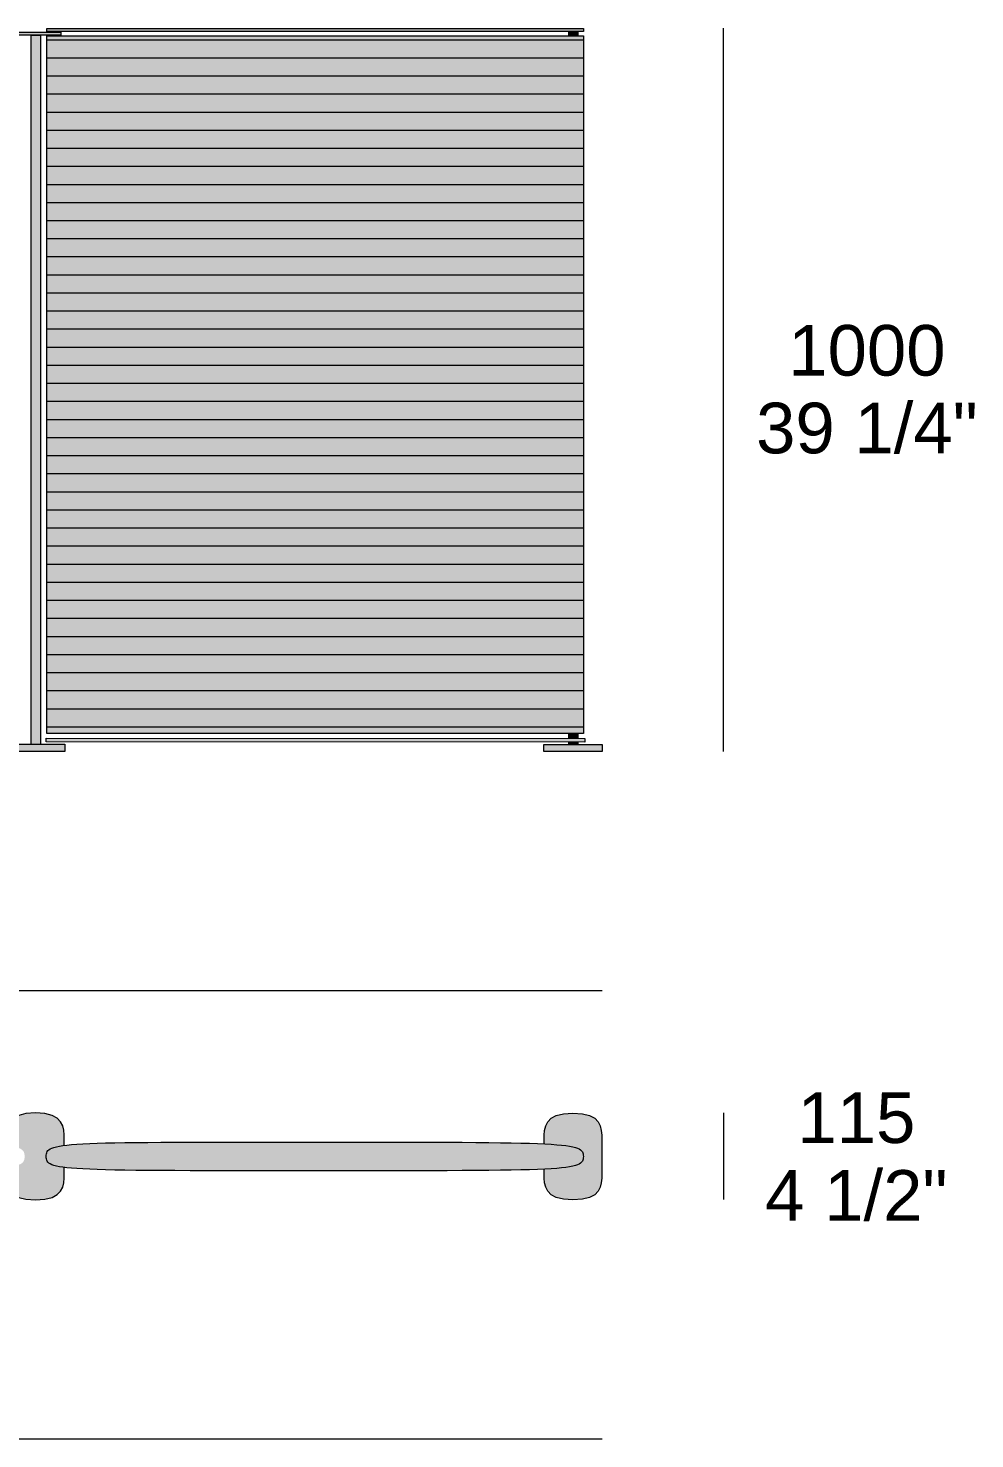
# Model space of a CAD drawing. Header units: millimetres. Extents: x -23380 to 52531, y -5628 to 1041.
# Drawn here: x 33840 to 35149, y -1709 to 241 of the extents above; entities that cross this region are included whole.
import ezdxf

# ---------------------------------------------------------------- set-up
doc = ezdxf.new("R2010")
doc.units = ezdxf.units.MM
for name, color, linetype, lineweight in [('dimensions', 7, 'Continuous', 5), ('drawing', 7, 'Continuous', 5), ('hatch', 9, 'Continuous', 5), ('ropes', 7, 'Continuous', 0)]:
    doc.layers.add(name, color=color, linetype=linetype, lineweight=lineweight)
doc.styles.add('Poliform mm', font='arial.ttf')
doc.styles.add('Poliform pollici', font='arial.ttf')

msp = doc.modelspace()

# ---------------------------------------------------------------- hatches: boundary and pattern name
at = {"layer": 'hatch'}
for points in [[(33844, 231.4), (33856.8, 231.4), (33884.6, 231.4), (33884.6, 235.5), (33815.9, 235.5), (33815.9, 231.4)], [(34607.7, 236.3), (34607.7, 240.6), (33865.5, 240.7), (33865.5, 236.4)], [(34587.2, 230.4), (34600, 230.3), (34600, 236.3), (34587.2, 236.3)], [(33856.7, -749.2), (33856.8, 231.4), (33844, 231.4), (33843.9, -749.2)], [(34607.5, -734.4), (34607.7, 230.3), (33865.5, 230.5), (33865.3, -734.3)], [(34609.2, -746.1), (34609.2, -741), (33864.4, -740.9), (33864.4, -746)], [(34587.1, -734.4), (34587.1, -741), (34599.8, -741), (34599.8, -734.4)], [(33890.3, -759.3), (33890.3, -749.2), (33809.6, -749.2), (33809.6, -759.3)], [(34599.8, -749.4), (34587.1, -749.4), (34552.8, -749.4), (34552.8, -759.4), (34633.5, -759.4), (34633.5, -749.4)], [(34587.1, -746.1), (34587.1, -749.4), (34599.8, -749.4), (34599.8, -746.1)], [(33809.9, -1334.3), (33809.9, -1345.9), (33810, -1349), (33810.1, -1350.6), (33810.2, -1352.2), (33810.3, -1353.8), (33810.4, -1354.6), (33810.5, -1355.4), (33810.7, -1356.2), (33810.8, -1356.9), (33811, -1357.7), (33811.1, -1358.5), (33811.3, -1359.2), (33811.5, -1360), (33811.8, -1360.7), (33812, -1361.5), (33812.3, -1362.2), (33812.6, -1362.9), (33812.9, -1363.7), (33813.3, -1364.4), (33813.4, -1364.7), (33813.6, -1365.1), (33813.8, -1365.4), (33814, -1365.7), (33814.2, -1366.1), (33814.4, -1366.4), (33814.7, -1366.7), (33814.9, -1367.1), (33815.1, -1367.4), (33815.4, -1367.7), (33815.6, -1368), (33815.9, -1368.4), (33816.2, -1368.7), (33816.4, -1369), (33816.7, -1369.3), (33817, -1369.6), (33817.3, -1369.9), (33817.6, -1370.2), (33817.9, -1370.5), (33818.3, -1370.8), (33818.6, -1371.1), (33818.9, -1371.3), (33819.3, -1371.6), (33819.6, -1371.9), (33820, -1372.2), (33820.4, -1372.4), (33820.8, -1372.7), (33821.2, -1372.9), (33821.6, -1373.2), (33822, -1373.4), (33822.4, -1373.7), (33822.8, -1373.9), (33823.8, -1374.4), (33824.7, -1374.8), (33825.7, -1375.3), (33826.7, -1375.7), (33827.8, -1376), (33828.9, -1376.4), (33830.1, -1376.7), (33831.3, -1377.1), (33832.5, -1377.4), (33833.8, -1377.6), (33835.2, -1377.9), (33836.6, -1378.1), (33838, -1378.3), (33839.5, -1378.5), (33841.1, -1378.6), (33842.7, -1378.8), (33844.4, -1378.9), (33846.1, -1378.9), (33849.7, -1379), (33853.3, -1378.9), (33855, -1378.9), (33856.7, -1378.8), (33858.3, -1378.6), (33859.9, -1378.5), (33861.4, -1378.3), (33862.8, -1378.1), (33864.2, -1377.9), (33865.6, -1377.6), (33866.9, -1377.4), (33868.1, -1377.1), (33869.4, -1376.8), (33870.5, -1376.4), (33871.6, -1376), (33872.7, -1375.7), (33873.7, -1375.3), (33874.7, -1374.8), (33875.7, -1374.4), (33876.6, -1373.9), (33877, -1373.7), (33877.4, -1373.4), (33877.8, -1373.2), (33878.2, -1372.9), (33878.6, -1372.7), (33879, -1372.4), (33879.4, -1372.2), (33879.8, -1371.9), (33880.1, -1371.6), (33880.5, -1371.4), (33880.8, -1371.1), (33881.2, -1370.8), (33881.5, -1370.5), (33881.8, -1370.2), (33882.1, -1369.9), (33882.4, -1369.6), (33882.7, -1369.3), (33883, -1369), (33883.3, -1368.7), (33883.5, -1368.4), (33883.8, -1368.1), (33884, -1367.7), (33884.3, -1367.4), (33884.5, -1367.1), (33884.7, -1366.8), (33885, -1366.4), (33885.2, -1366.1), (33885.4, -1365.8), (33885.6, -1365.4), (33885.8, -1365.1), (33886, -1364.7), (33886.2, -1364.4), (33886.5, -1363.7), (33886.8, -1363), (33887.1, -1362.2), (33887.4, -1361.5), (33887.6, -1360.8), (33887.9, -1360), (33888.1, -1359.3), (33888.3, -1358.5), (33888.5, -1357.7), (33888.6, -1357), (33888.7, -1356.2), (33888.9, -1355.4), (33889, -1354.6), (33889.1, -1353.8), (33889.2, -1352.2), (33889.3, -1350.6), (33889.4, -1349), (33889.5, -1345.9), (33889.5, -1334.3), (33885.5, -1333.8), (33882, -1333.2), (33880.4, -1332.8), (33878.8, -1332.5), (33877.4, -1332.2), (33876.1, -1331.8), (33874.9, -1331.4), (33873.8, -1331), (33873.2, -1330.8), (33872.7, -1330.6), (33872.2, -1330.4), (33871.8, -1330.2), (33871.3, -1330), (33870.9, -1329.8), (33870.5, -1329.6), (33870.1, -1329.4), (33869.7, -1329.2), (33869.3, -1328.9), (33869, -1328.7), (33868.7, -1328.5), (33868.4, -1328.2), (33868.1, -1328), (33867.9, -1327.9), (33867.8, -1327.8), (33867.7, -1327.6), (33867.5, -1327.5), (33867.4, -1327.4), (33867.3, -1327.3), (33867.2, -1327.1), (33867.1, -1327), (33866.9, -1326.9), (33866.8, -1326.7), (33866.7, -1326.6), (33866.6, -1326.5), (33866.5, -1326.4), (33866.4, -1326.2), (33866.4, -1326.1), (33866.3, -1326), (33866.2, -1325.8), (33866.1, -1325.7), (33866, -1325.5), (33865.9, -1325.4), (33865.9, -1325.3), (33865.8, -1325.1), (33865.7, -1325), (33865.7, -1324.8), (33865.6, -1324.7), (33865.6, -1324.6), (33865.4, -1324.3), (33865.3, -1324), (33865.3, -1323.7), (33865.2, -1323.4), (33865.1, -1323.1), (33865, -1322.7), (33865, -1322.4), (33864.9, -1322.1), (33864.9, -1321.8), (33864.8, -1321.5), (33864.8, -1321.1), (33864.8, -1320.4), (33864.7, -1319.8), (33864.7, -1319), (33864.7, -1318.3), (33864.8, -1317.6), (33864.8, -1317), (33864.8, -1316.6), (33864.9, -1316.3), (33864.9, -1316), (33865, -1315.7), (33865, -1315.3), (33865.1, -1315), (33865.2, -1314.7), (33865.3, -1314.4), (33865.3, -1314.1), (33865.4, -1313.8), (33865.6, -1313.5), (33865.6, -1313.4), (33865.7, -1313.3), (33865.7, -1313.1), (33865.8, -1313), (33865.9, -1312.8), (33865.9, -1312.7), (33866, -1312.5), (33866.1, -1312.4), (33866.2, -1312.3), (33866.3, -1312.1), (33866.4, -1312), (33866.4, -1311.9), (33866.5, -1311.7), (33866.6, -1311.6), (33866.7, -1311.5), (33866.8, -1311.3), (33867, -1311.2), (33867.1, -1311.1), (33867.2, -1311), (33867.3, -1310.8), (33867.4, -1310.7), (33867.5, -1310.6), (33867.7, -1310.5), (33867.8, -1310.3), (33867.9, -1310.2), (33868.1, -1310.1), (33868.4, -1309.9), (33868.7, -1309.6), (33869, -1309.4), (33869.3, -1309.2), (33869.7, -1308.9), (33870.1, -1308.7), (33870.5, -1308.5), (33870.9, -1308.3), (33871.3, -1308.1), (33871.8, -1307.9), (33872.2, -1307.6), (33872.7, -1307.4), (33873.2, -1307.2), (33873.8, -1307.1), (33874.9, -1306.7), (33876.1, -1306.3), (33877.4, -1305.9), (33878.9, -1305.6), (33880.4, -1305.3), (33882, -1304.9), (33885.5, -1304.3), (33889.5, -1303.8), (33889.5, -1295.8), (33889.5, -1292.6), (33889.4, -1289.4), (33889.4, -1287.7), (33889.2, -1286.1), (33889.1, -1284.5), (33888.9, -1282.9), (33888.8, -1282.1), (33888.6, -1281.4), (33888.5, -1280.6), (33888.3, -1279.8), (33888.1, -1279), (33887.9, -1278.3), (33887.7, -1277.5), (33887.4, -1276.8), (33887.1, -1276), (33886.8, -1275.3), (33886.5, -1274.6), (33886.2, -1273.8), (33886, -1273.5), (33885.8, -1273.1), (33885.6, -1272.8), (33885.4, -1272.4), (33885.2, -1272.1), (33885, -1271.8), (33884.8, -1271.4), (33884.5, -1271.1), (33884.3, -1270.8), (33884.1, -1270.4), (33883.8, -1270.1), (33883.5, -1269.8), (33883.3, -1269.5), (33883, -1269.1), (33882.7, -1268.8), (33882.4, -1268.5), (33882.1, -1268.2), (33881.8, -1267.9), (33881.5, -1267.6), (33881.2, -1267.3), (33880.8, -1267), (33880.5, -1266.8), (33880.2, -1266.5), (33879.8, -1266.2), (33879.4, -1265.9), (33879, -1265.7), (33878.7, -1265.4), (33878.3, -1265.1), (33877.9, -1264.9), (33877.4, -1264.6), (33877, -1264.4), (33876.6, -1264.1), (33876.1, -1263.9), (33875.7, -1263.7), (33874.7, -1263.2), (33873.8, -1262.8), (33872.7, -1262.4), (33871.7, -1262), (33870.5, -1261.6), (33869.4, -1261.3), (33868.2, -1261), (33866.9, -1260.6), (33865.6, -1260.4), (33864.3, -1260.1), (33862.9, -1259.9), (33861.4, -1259.7), (33859.9, -1259.5), (33858.3, -1259.3), (33856.7, -1259.2), (33855.1, -1259.1), (33853.3, -1259.1), (33849.7, -1259), (33846.1, -1259), (33844.4, -1259.1), (33842.7, -1259.2), (33841.1, -1259.3), (33839.6, -1259.5), (33838, -1259.7), (33836.6, -1259.9), (33835.2, -1260.1), (33833.8, -1260.4), (33832.5, -1260.6), (33831.3, -1260.9), (33830.1, -1261.3), (33828.9, -1261.6), (33827.8, -1262), (33826.7, -1262.4), (33825.7, -1262.8), (33824.7, -1263.2), (33823.8, -1263.7), (33823.3, -1263.9), (33822.9, -1264.1), (33822.4, -1264.4), (33822, -1264.6), (33821.6, -1264.9), (33821.2, -1265.1), (33820.8, -1265.4), (33820.4, -1265.7), (33820, -1265.9), (33819.7, -1266.2), (33819.3, -1266.5), (33818.9, -1266.8), (33818.6, -1267), (33818.3, -1267.3), (33817.9, -1267.6), (33817.6, -1267.9), (33817.3, -1268.2), (33817, -1268.5), (33816.7, -1268.8), (33816.4, -1269.1), (33816.2, -1269.5), (33815.9, -1269.8), (33815.6, -1270.1), (33815.4, -1270.4), (33815.1, -1270.7), (33814.9, -1271.1), (33814.7, -1271.4), (33814.5, -1271.7), (33814.2, -1272.1), (33814, -1272.4), (33813.8, -1272.8), (33813.6, -1273.1), (33813.5, -1273.5), (33813.3, -1273.8), (33812.9, -1274.5), (33812.6, -1275.3), (33812.3, -1276), (33812, -1276.7), (33811.8, -1277.5), (33811.6, -1278.3), (33811.3, -1279), (33811.2, -1279.8), (33811, -1280.6), (33810.8, -1281.3), (33810.7, -1282.1), (33810.6, -1282.9), (33810.4, -1284.5), (33810.2, -1286.1), (33810.1, -1287.7), (33810, -1289.4), (33809.9, -1292.6), (33809.9, -1303.8), (33813.9, -1304.3), (33817.5, -1304.9), (33819.1, -1305.3), (33820.6, -1305.6), (33822, -1305.9), (33823.3, -1306.3), (33824.5, -1306.7), (33825.7, -1307), (33826.2, -1307.2), (33826.7, -1307.4), (33827.2, -1307.6), (33827.7, -1307.8), (33828.1, -1308.1), (33828.5, -1308.3), (33829, -1308.5), (33829.4, -1308.7), (33829.7, -1308.9), (33830.1, -1309.1), (33830.4, -1309.4), (33830.8, -1309.6), (33831.1, -1309.8), (33831.4, -1310.1), (33831.5, -1310.2), (33831.6, -1310.3), (33831.8, -1310.5), (33831.9, -1310.6), (33832, -1310.7), (33832.1, -1310.8), (33832.3, -1311), (33832.4, -1311.1), (33832.5, -1311.2), (33832.6, -1311.3), (33832.7, -1311.5), (33832.8, -1311.6), (33832.9, -1311.7), (33833, -1311.9), (33833.1, -1312), (33833.2, -1312.1), (33833.2, -1312.3), (33833.3, -1312.4), (33833.4, -1312.5), (33833.5, -1312.7), (33833.6, -1312.8), (33833.6, -1313), (33833.7, -1313.1), (33833.8, -1313.2), (33833.8, -1313.4), (33833.9, -1313.5), (33834, -1313.8), (33834.1, -1314.1), (33834.2, -1314.4), (33834.3, -1314.7), (33834.3, -1315), (33834.4, -1315.3), (33834.5, -1315.7), (33834.5, -1316), (33834.5, -1316.3), (33834.6, -1316.6), (33834.6, -1317), (33834.7, -1317.6), (33834.7, -1318.3), (33834.7, -1319), (33834.7, -1319.7), (33834.7, -1320.4), (33834.6, -1321.1), (33834.6, -1321.5), (33834.5, -1321.8), (33834.5, -1322.1), (33834.5, -1322.4), (33834.4, -1322.7), (33834.3, -1323), (33834.3, -1323.4), (33834.2, -1323.7), (33834.1, -1324), (33834, -1324.3), (33833.9, -1324.5), (33833.8, -1324.7), (33833.8, -1324.8), (33833.7, -1325), (33833.6, -1325.1), (33833.6, -1325.3), (33833.5, -1325.4), (33833.4, -1325.5), (33833.3, -1325.7), (33833.2, -1325.8), (33833.2, -1325.9), (33833.1, -1326.1), (33833, -1326.2), (33832.9, -1326.3), (33832.8, -1326.5), (33832.7, -1326.6), (33832.6, -1326.7), (33832.5, -1326.9), (33832.4, -1327), (33832.3, -1327.1), (33832.1, -1327.3), (33832, -1327.4), (33831.9, -1327.5), (33831.8, -1327.6), (33831.6, -1327.7), (33831.5, -1327.9), (33831.4, -1328), (33831.1, -1328.2), (33830.8, -1328.5), (33830.4, -1328.7), (33830.1, -1328.9), (33829.7, -1329.2), (33829.4, -1329.4), (33829, -1329.6), (33828.5, -1329.8), (33828.1, -1330), (33827.7, -1330.2), (33827.2, -1330.4), (33826.7, -1330.6), (33826.2, -1330.8), (33825.7, -1331), (33824.5, -1331.4), (33823.3, -1331.8), (33822, -1332.1), (33820.6, -1332.5), (33819.1, -1332.8), (33817.5, -1333.1), (33813.9, -1333.7)], [(34553.1, -1336.6), (34553.1, -1346), (34553.2, -1349.2), (34553.3, -1350.8), (34553.4, -1352.3), (34553.5, -1353.9), (34553.6, -1354.7), (34553.7, -1355.5), (34553.9, -1356.3), (34554, -1357.1), (34554.2, -1357.8), (34554.3, -1358.6), (34554.5, -1359.4), (34554.7, -1360.1), (34555, -1360.9), (34555.2, -1361.6), (34555.5, -1362.3), (34555.8, -1363.1), (34556.1, -1363.8), (34556.4, -1364.5), (34556.6, -1364.8), (34556.8, -1365.2), (34557, -1365.5), (34557.2, -1365.9), (34557.4, -1366.2), (34557.6, -1366.5), (34557.9, -1366.9), (34558.1, -1367.2), (34558.3, -1367.5), (34558.6, -1367.8), (34558.8, -1368.2), (34559.1, -1368.5), (34559.3, -1368.8), (34559.6, -1369.1), (34559.9, -1369.4), (34560.2, -1369.7), (34560.5, -1370), (34560.8, -1370.3), (34561.1, -1370.6), (34561.4, -1370.9), (34561.8, -1371.2), (34562.1, -1371.5), (34562.5, -1371.7), (34562.8, -1372), (34563.2, -1372.3), (34563.6, -1372.5), (34564, -1372.8), (34564.4, -1373.1), (34564.8, -1373.3), (34565.2, -1373.6), (34565.6, -1373.8), (34566, -1374), (34566.9, -1374.5), (34567.9, -1374.9), (34568.9, -1375.4), (34569.9, -1375.8), (34571, -1376.2), (34572.1, -1376.5), (34573.2, -1376.9), (34574.5, -1377.2), (34575.7, -1377.5), (34577, -1377.8), (34578.4, -1378), (34579.8, -1378.2), (34581.2, -1378.4), (34582.7, -1378.6), (34584.3, -1378.8), (34585.9, -1378.9), (34587.6, -1379), (34589.3, -1379.1), (34592.9, -1379.1), (34596.5, -1379.1), (34598.2, -1379), (34599.9, -1378.9), (34601.5, -1378.8), (34603.1, -1378.6), (34604.6, -1378.4), (34606, -1378.2), (34607.4, -1378), (34608.8, -1377.8), (34610.1, -1377.5), (34611.3, -1377.2), (34612.5, -1376.9), (34613.7, -1376.5), (34614.8, -1376.2), (34615.9, -1375.8), (34616.9, -1375.4), (34617.9, -1375), (34618.8, -1374.5), (34619.7, -1374), (34620.2, -1373.8), (34620.6, -1373.6), (34621, -1373.3), (34621.4, -1373.1), (34621.8, -1372.8), (34622.2, -1372.6), (34622.6, -1372.3), (34623, -1372), (34623.3, -1371.7), (34623.7, -1371.5), (34624, -1371.2), (34624.3, -1370.9), (34624.7, -1370.6), (34625, -1370.3), (34625.3, -1370), (34625.6, -1369.7), (34625.9, -1369.4), (34626.2, -1369.1), (34626.4, -1368.8), (34626.7, -1368.5), (34627, -1368.2), (34627.2, -1367.9), (34627.5, -1367.5), (34627.7, -1367.2), (34627.9, -1366.9), (34628.2, -1366.5), (34628.4, -1366.2), (34628.6, -1365.9), (34628.8, -1365.5), (34629, -1365.2), (34629.2, -1364.8), (34629.3, -1364.5), (34629.7, -1363.8), (34630, -1363.1), (34630.3, -1362.4), (34630.6, -1361.6), (34630.8, -1360.9), (34631.1, -1360.1), (34631.3, -1359.4), (34631.5, -1358.6), (34631.6, -1357.8), (34631.8, -1357.1), (34631.9, -1356.3), (34632.1, -1355.5), (34632.2, -1354.7), (34632.3, -1353.9), (34632.4, -1352.4), (34632.5, -1350.8), (34632.6, -1349.2), (34632.7, -1346), (34632.7, -1292.7), (34632.6, -1289.5), (34632.5, -1287.9), (34632.4, -1286.3), (34632.3, -1284.7), (34632.1, -1283.1), (34631.9, -1282.3), (34631.8, -1281.5), (34631.6, -1280.7), (34631.5, -1279.9), (34631.3, -1279.1), (34631.1, -1278.4), (34630.8, -1277.6), (34630.6, -1276.9), (34630.3, -1276.1), (34630, -1275.4), (34629.7, -1274.7), (34629.4, -1274), (34629.2, -1273.6), (34629, -1273.3), (34628.8, -1272.9), (34628.6, -1272.6), (34628.4, -1272.2), (34628.2, -1271.9), (34627.9, -1271.5), (34627.7, -1271.2), (34627.5, -1270.9), (34627.2, -1270.5), (34627, -1270.2), (34626.7, -1269.9), (34626.5, -1269.6), (34626.2, -1269.3), (34625.9, -1269), (34625.6, -1268.6), (34625.3, -1268.3), (34625, -1268), (34624.7, -1267.7), (34624.4, -1267.5), (34624, -1267.2), (34623.7, -1266.9), (34623.3, -1266.6), (34623, -1266.3), (34622.6, -1266.1), (34622.2, -1265.8), (34621.8, -1265.5), (34621.4, -1265.3), (34621, -1265), (34620.6, -1264.8), (34620.2, -1264.5), (34619.8, -1264.3), (34619.3, -1264), (34618.9, -1263.8), (34617.9, -1263.3), (34616.9, -1262.9), (34615.9, -1262.5), (34614.8, -1262.1), (34613.7, -1261.7), (34612.6, -1261.4), (34611.4, -1261.1), (34610.1, -1260.8), (34608.8, -1260.5), (34607.4, -1260.2), (34606, -1260), (34604.6, -1259.8), (34603.1, -1259.6), (34601.5, -1259.5), (34599.9, -1259.3), (34598.2, -1259.2), (34596.5, -1259.2), (34592.9, -1259.1), (34589.3, -1259.2), (34587.6, -1259.2), (34585.9, -1259.3), (34584.3, -1259.5), (34582.7, -1259.6), (34581.2, -1259.8), (34579.8, -1260), (34578.4, -1260.2), (34577, -1260.5), (34575.7, -1260.8), (34574.5, -1261.1), (34573.3, -1261.4), (34572.1, -1261.7), (34571, -1262.1), (34569.9, -1262.5), (34568.9, -1262.9), (34567.9, -1263.3), (34567, -1263.8), (34566.5, -1264), (34566.1, -1264.3), (34565.6, -1264.5), (34565.2, -1264.7), (34564.8, -1265), (34564.4, -1265.2), (34564, -1265.5), (34563.6, -1265.8), (34563.2, -1266), (34562.8, -1266.3), (34562.5, -1266.6), (34562.1, -1266.9), (34561.8, -1267.2), (34561.5, -1267.4), (34561.1, -1267.7), (34560.8, -1268), (34560.5, -1268.3), (34560.2, -1268.6), (34559.9, -1268.9), (34559.6, -1269.3), (34559.4, -1269.6), (34559.1, -1269.9), (34558.8, -1270.2), (34558.6, -1270.5), (34558.3, -1270.9), (34558.1, -1271.2), (34557.9, -1271.5), (34557.6, -1271.9), (34557.4, -1272.2), (34557.2, -1272.5), (34557, -1272.9), (34556.8, -1273.2), (34556.6, -1273.6), (34556.5, -1273.9), (34556.1, -1274.7), (34555.8, -1275.4), (34555.5, -1276.1), (34555.2, -1276.9), (34555, -1277.6), (34554.7, -1278.4), (34554.5, -1279.1), (34554.3, -1279.9), (34554.2, -1280.7), (34554, -1281.5), (34553.9, -1282.3), (34553.7, -1283), (34553.5, -1284.6), (34553.4, -1286.2), (34553.3, -1287.9), (34553.2, -1289.5), (34553.1, -1292.7), (34553.1, -1301.7), (34569.9, -1302.8), (34576.8, -1303.4), (34582.8, -1304.1), (34585.5, -1304.4), (34588, -1304.8), (34590.3, -1305.3), (34592.4, -1305.7), (34594.3, -1306.1), (34595.2, -1306.4), (34596.1, -1306.6), (34596.9, -1306.9), (34597.7, -1307.1), (34598.4, -1307.4), (34599.1, -1307.6), (34599.8, -1307.9), (34600.4, -1308.2), (34601, -1308.4), (34601.5, -1308.7), (34602, -1309), (34602.3, -1309.1), (34602.5, -1309.3), (34602.8, -1309.4), (34603, -1309.6), (34603.2, -1309.7), (34603.4, -1309.9), (34603.6, -1310.1), (34603.8, -1310.2), (34604, -1310.4), (34604.2, -1310.5), (34604.4, -1310.7), (34604.6, -1310.9), (34604.7, -1311), (34604.9, -1311.2), (34605, -1311.4), (34605.2, -1311.5), (34605.3, -1311.7), (34605.4, -1311.9), (34605.6, -1312), (34605.7, -1312.2), (34605.8, -1312.4), (34605.9, -1312.6), (34606, -1312.7), (34606.1, -1312.9), (34606.2, -1313.1), (34606.3, -1313.3), (34606.4, -1313.5), (34606.5, -1313.7), (34606.5, -1313.9), (34606.6, -1314.1), (34606.7, -1314.2), (34606.7, -1314.4), (34606.8, -1314.6), (34606.8, -1314.8), (34606.9, -1315), (34606.9, -1315.2), (34607, -1315.4), (34607, -1315.6), (34607.1, -1316.1), (34607.2, -1316.5), (34607.2, -1316.9), (34607.2, -1317.3), (34607.3, -1317.8), (34607.3, -1318.2), (34607.3, -1319.2), (34607.3, -1320.1), (34607.3, -1320.5), (34607.2, -1321), (34607.2, -1321.4), (34607.2, -1321.8), (34607.1, -1322.3), (34607, -1322.7), (34607, -1322.9), (34606.9, -1323.1), (34606.9, -1323.3), (34606.8, -1323.5), (34606.8, -1323.7), (34606.7, -1323.9), (34606.7, -1324.1), (34606.6, -1324.3), (34606.5, -1324.5), (34606.5, -1324.7), (34606.4, -1324.8), (34606.3, -1325), (34606.2, -1325.2), (34606.1, -1325.4), (34606, -1325.6), (34605.9, -1325.8), (34605.8, -1325.9), (34605.7, -1326.1), (34605.6, -1326.3), (34605.4, -1326.5), (34605.3, -1326.6), (34605.2, -1326.8), (34605, -1327), (34604.9, -1327.1), (34604.7, -1327.3), (34604.5, -1327.5), (34604.4, -1327.6), (34604.2, -1327.8), (34604, -1328), (34603.8, -1328.1), (34603.6, -1328.3), (34603.4, -1328.4), (34603.2, -1328.6), (34603, -1328.7), (34602.8, -1328.9), (34602.5, -1329), (34602.3, -1329.2), (34602, -1329.3), (34601.5, -1329.6), (34601, -1329.9), (34600.4, -1330.2), (34599.7, -1330.4), (34599.1, -1330.7), (34598.4, -1331), (34597.7, -1331.2), (34596.9, -1331.5), (34596.1, -1331.7), (34595.2, -1332), (34594.3, -1332.2), (34592.4, -1332.6), (34590.3, -1333.1), (34588, -1333.5), (34585.5, -1333.9), (34582.8, -1334.2), (34576.8, -1334.9), (34569.9, -1335.6)], [(34607.3, -1319.2), (34607.3, -1318.2), (34607.3, -1317.8), (34607.2, -1317.3), (34607.2, -1316.9), (34607.2, -1316.5), (34607.1, -1316.1), (34607, -1315.6), (34607, -1315.4), (34606.9, -1315.2), (34606.9, -1315), (34606.8, -1314.8), (34606.8, -1314.6), (34606.7, -1314.4), (34606.7, -1314.2), (34606.6, -1314.1), (34606.5, -1313.9), (34606.5, -1313.7), (34606.4, -1313.5), (34606.3, -1313.3), (34606.2, -1313.1), (34606.1, -1312.9), (34606, -1312.7), (34605.9, -1312.6), (34605.8, -1312.4), (34605.7, -1312.2), (34605.6, -1312), (34605.4, -1311.9), (34605.3, -1311.7), (34605.2, -1311.5), (34605, -1311.4), (34604.9, -1311.2), (34604.7, -1311), (34604.6, -1310.9), (34604.4, -1310.7), (34604.2, -1310.5), (34604, -1310.4), (34603.8, -1310.2), (34603.6, -1310.1), (34603.4, -1309.9), (34603.2, -1309.7), (34603, -1309.6), (34602.8, -1309.4), (34602.5, -1309.3), (34602.3, -1309.1), (34602, -1309), (34601.5, -1308.7), (34601, -1308.4), (34600.4, -1308.2), (34599.8, -1307.9), (34599.1, -1307.6), (34598.4, -1307.4), (34597.7, -1307.1), (34596.9, -1306.9), (34596.1, -1306.6), (34595.2, -1306.4), (34594.3, -1306.1), (34592.4, -1305.7), (34590.3, -1305.3), (34588, -1304.8), (34585.5, -1304.4), (34582.8, -1304.1), (34576.8, -1303.4), (34569.9, -1302.8), (34553.1, -1301.7), (34506.5, -1300.3), (33991.2, -1299.7), (33927.3, -1301.1), (33905.5, -1302.2), (33896.9, -1303), (33889.5, -1303.8), (33885.5, -1304.3), (33882, -1304.9), (33880.4, -1305.3), (33878.9, -1305.6), (33877.4, -1305.9), (33876.1, -1306.3), (33874.9, -1306.7), (33873.8, -1307.1), (33873.2, -1307.2), (33872.7, -1307.4), (33872.2, -1307.6), (33871.8, -1307.9), (33871.3, -1308.1), (33870.9, -1308.3), (33870.5, -1308.5), (33870.1, -1308.7), (33869.7, -1308.9), (33869.3, -1309.2), (33869, -1309.4), (33868.7, -1309.6), (33868.4, -1309.9), (33868.1, -1310.1), (33867.9, -1310.2), (33867.8, -1310.3), (33867.7, -1310.5), (33867.5, -1310.6), (33867.4, -1310.7), (33867.3, -1310.8), (33867.2, -1311), (33867.1, -1311.1), (33867, -1311.2), (33866.8, -1311.3), (33866.7, -1311.5), (33866.6, -1311.6), (33866.5, -1311.7), (33866.4, -1311.9), (33866.4, -1312), (33866.3, -1312.1), (33866.2, -1312.3), (33866.1, -1312.4), (33866, -1312.5), (33865.9, -1312.7), (33865.9, -1312.8), (33865.8, -1313), (33865.7, -1313.1), (33865.7, -1313.3), (33865.6, -1313.4), (33865.6, -1313.5), (33865.4, -1313.8), (33865.3, -1314.1), (33865.3, -1314.4), (33865.2, -1314.7), (33865.1, -1315), (33865, -1315.3), (33865, -1315.7), (33864.9, -1316), (33864.9, -1316.3), (33864.8, -1316.6), (33864.8, -1317), (33864.8, -1317.6), (33864.7, -1318.3), (33864.7, -1319), (33864.7, -1319.8), (33864.8, -1320.4), (33864.8, -1321.1), (33864.8, -1321.5), (33864.9, -1321.8), (33864.9, -1322.1), (33865, -1322.4), (33865, -1322.7), (33865.1, -1323.1), (33865.2, -1323.4), (33865.3, -1323.7), (33865.3, -1324), (33865.4, -1324.3), (33865.6, -1324.6), (33865.6, -1324.7), (33865.7, -1324.8), (33865.7, -1325), (33865.8, -1325.1), (33865.9, -1325.3), (33865.9, -1325.4), (33866, -1325.5), (33866.1, -1325.7), (33866.2, -1325.8), (33866.3, -1326), (33866.4, -1326.1), (33866.4, -1326.2), (33866.5, -1326.4), (33866.6, -1326.5), (33866.7, -1326.6), (33866.8, -1326.7), (33866.9, -1326.9), (33867.1, -1327), (33867.2, -1327.1), (33867.3, -1327.3), (33867.4, -1327.4), (33867.5, -1327.5), (33867.7, -1327.6), (33867.8, -1327.8), (33867.9, -1327.9), (33868.1, -1328), (33868.4, -1328.2), (33868.7, -1328.5), (33869, -1328.7), (33869.3, -1328.9), (33869.7, -1329.2), (33870.1, -1329.4), (33870.5, -1329.6), (33870.9, -1329.8), (33871.3, -1330), (33871.8, -1330.2), (33872.2, -1330.4), (33872.7, -1330.6), (33873.2, -1330.8), (33873.8, -1331), (33874.9, -1331.4), (33876.1, -1331.8), (33877.4, -1332.2), (33878.8, -1332.5), (33880.4, -1332.8), (33882, -1333.2), (33885.5, -1333.8), (33889.5, -1334.3), (33896.9, -1335.1), (33905.5, -1335.9), (33927.2, -1337), (33991.2, -1338.4), (34506.5, -1338), (34553.1, -1336.6), (34569.9, -1335.6), (34576.8, -1334.9), (34582.8, -1334.2), (34585.5, -1333.9), (34588, -1333.5), (34590.3, -1333.1), (34592.4, -1332.6), (34594.3, -1332.2), (34595.2, -1332), (34596.1, -1331.7), (34596.9, -1331.5), (34597.7, -1331.2), (34598.4, -1331), (34599.1, -1330.7), (34599.7, -1330.4), (34600.4, -1330.2), (34601, -1329.9), (34601.5, -1329.6), (34602, -1329.3), (34602.3, -1329.2), (34602.5, -1329), (34602.8, -1328.9), (34603, -1328.7), (34603.2, -1328.6), (34603.4, -1328.4), (34603.6, -1328.3), (34603.8, -1328.1), (34604, -1328), (34604.2, -1327.8), (34604.4, -1327.6), (34604.5, -1327.5), (34604.7, -1327.3), (34604.9, -1327.1), (34605, -1327), (34605.2, -1326.8), (34605.3, -1326.6), (34605.4, -1326.5), (34605.6, -1326.3), (34605.7, -1326.1), (34605.8, -1325.9), (34605.9, -1325.8), (34606, -1325.6), (34606.1, -1325.4), (34606.2, -1325.2), (34606.3, -1325), (34606.4, -1324.8), (34606.5, -1324.7), (34606.5, -1324.5), (34606.6, -1324.3), (34606.7, -1324.1), (34606.7, -1323.9), (34606.8, -1323.7), (34606.8, -1323.5), (34606.9, -1323.3), (34606.9, -1323.1), (34607, -1322.9), (34607, -1322.7), (34607.1, -1322.3), (34607.2, -1321.8), (34607.2, -1321.4), (34607.2, -1321), (34607.3, -1320.5), (34607.3, -1320.1)]]:
    msp.add_hatch(color=256, dxfattribs=at).paths.add_polyline_path(points, flags=0)
at = {"layer": 'ropes', "lineweight": 0}
h = msp.add_hatch(dxfattribs=at)
h.set_pattern_fill('HATCH1', color=256, scale=200, style=0, pattern_type=2)
h.set_pattern_definition([(0, (0, 0), (0, 25), [])])
h.paths.add_polyline_path([(34607.5, -734.4), (34607.7, 230.3), (33865.5, 230.5), (33865.3, -734.3)], flags=0)

# ---------------------------------------------------------------- linework, layer by layer
at = {"layer": 'dimensions'}
for points in [[(34801.3, -759.1), (34801.3, 240.9)], [(30727, -1089.8), (34623, -1089.8)], [(30727, -1089.8), (34633.5, -1089.8)], [(34801.3, -1258.8), (34801.3, -1378.8)], [(30727, -1709.5), (34623, -1709.5)], [(30727, -1709.5), (34633.5, -1709.5)]]:
    msp.add_lwpolyline(points, dxfattribs=at)
at = {"layer": 'drawing'}
for points in [[(33884.6, 231.4), (33815.9, 231.4), (33815.9, 235.5), (33884.6, 235.5)], [(34607.7, 236.3), (33865.5, 236.4), (33865.5, 240.7), (34607.7, 240.6)], [(34607.5, -734.4), (33865.3, -734.3), (33865.5, 230.5), (34607.7, 230.3)], [(34609.2, -746.1), (33864.4, -746), (33864.4, -740.9), (34609.2, -741)], [(33890.3, -759.3), (33809.6, -759.3), (33809.6, -749.2), (33890.3, -749.2)], [(34633.5, -759.4), (34552.8, -759.4), (34552.8, -749.4), (34633.5, -749.4)]]:
    msp.add_lwpolyline(points, close=True, dxfattribs=at)
for points in [[(34587.2, 230.4), (34587.2, 236.3)], [(34600, 230.3), (34600, 236.3)], [(33843.9, -749.2), (33844, 231.4), (33856.8, 231.4), (33856.7, -749.2)], [(34587.1, -741), (34587.1, -734.4), (34599.8, -734.4), (34599.8, -741)], [(33843.9, -759.3), (33843.9, -759.3)], [(33856.7, -759.3), (33856.7, -759.3)], [(34599.8, -746.1), (34599.8, -749.4), (34587.1, -749.4), (34587.1, -746.1)]]:
    msp.add_lwpolyline(points, dxfattribs=at)
for points, knots in [([(33889.5, -1303.8), (33889.5, -1301.2), (33889.5, -1282.3), (33889.5, -1259), (33849.7, -1259), (33809.9, -1259), (33809.9, -1282.2), (33809.9, -1301.2), (33809.9, -1303.8)], [-77.412422, -77.412422, -77.412422, -77.412422, -66.520524, 0, 0, 0, 66.520524, 77.412422, 77.412422, 77.412422, 77.412422]), ([(34553.1, -1301.7), (34553.1, -1299.8), (34553.1, -1281.5), (34553.1, -1259.1), (34592.9, -1259.1), (34632.7, -1259.1), (34632.7, -1299.1), (34632.7, -1339.8), (34632.7, -1379.1), (34592.9, -1379.1), (34553.1, -1379.1), (34553.1, -1356.9), (34553.1, -1338.6), (34553.1, -1336.6)], [-74.403911, -74.403911, -74.403911, -74.403911, -66.520524, 0, 0, 0, 66.520524, 133.041049, 199.561573, 199.561573, 199.561573, 266.082097, 274.568529, 274.568529, 274.568529, 274.568529]), ([(34607.3, -1319.2), (34607.3, -1299.3), (34592.2, -1299.3), (34225.2, -1299.2), (33879.8, -1299.1), (33864.7, -1299.1), (33864.7, -1319), (33864.7, -1338.9), (33879.8, -1338.9), (34225.2, -1339), (34592.2, -1339.1), (34607.3, -1339.1), (34607.3, -1319.2)], [803.973004, 803.973004, 803.973004, 803.973004, 1205.959506, 1205.959506, 1205.959506, 1607.946008, 1607.946008, 1607.946008, 2009.93251, 2009.93251, 2009.93251, 2411.919012, 2411.919012, 2411.919012, 2411.919012]), ([(33809.9, -1334.3), (33809.9, -1337), (33809.9, -1355.9), (33809.9, -1379), (33849.7, -1379), (33889.5, -1379), (33889.5, -1355.9), (33889.5, -1337.1), (33889.5, -1334.3)], [121.516662, 121.516662, 121.516662, 121.516662, 133.041049, 199.561573, 199.561573, 199.561573, 266.082097, 277.606484, 277.606484, 277.606484, 277.606484])]:
    msp.add_open_spline(points, degree=3, knots=knots, dxfattribs=at)

# ---------------------------------------------------------------- texts
at = {"layer": 'dimensions', "char_height": 70, "attachment_point": 5}
for s, insert, width, style in [('1000', (34999.4, -205), 543.261, 'Poliform mm'), ('39 1/4"', (34999.4, -312.4), 732.717, 'Poliform pollici'), ('115', (34984.8, -1266), 436.739, 'Poliform mm'), ('4 1/2"', (34984.8, -1373.5), 630, 'Poliform pollici')]:
    msp.add_mtext(s, dxfattribs=dict(at, insert=insert, width=width, style=style))

doc.saveas('drawing.dxf')
